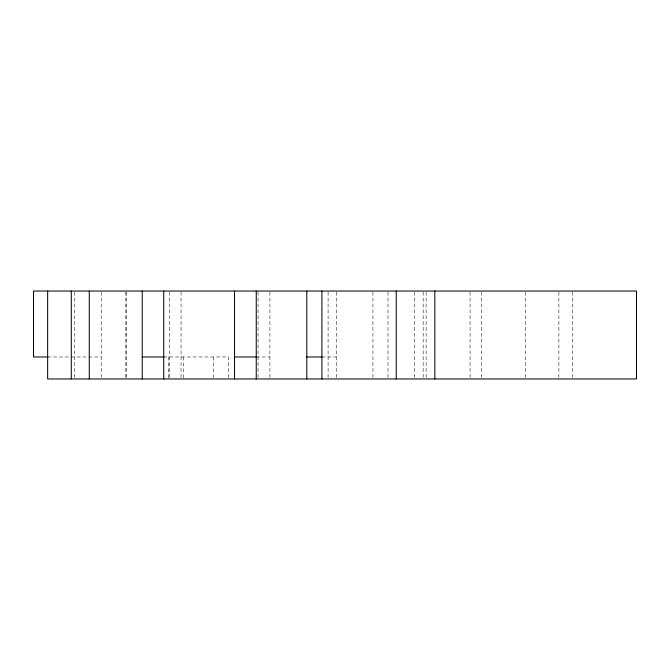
<?xml version="1.0" encoding="UTF-8"?>
<svg xmlns="http://www.w3.org/2000/svg" width="670" height="670" viewBox="0 0 670 670"><rect width="100%" height="100%" fill="white"/><g stroke="black" fill="none" stroke-linecap="round" stroke-linejoin="round"><path stroke-width="0.5" stroke-dasharray="3.35 2.51" d="M47.654 356.976L101.22 356.976M163.731 356.976L228.503 356.976L228.503 378.96M256.25 356.976L269.918 356.976M321.918 356.976L336.34 356.976M572.548 292.087L572.548 377.913M558.889 292.087L558.889 378.96M525.573 292.087L525.573 377.913M481.269 292.087L481.269 377.913M470.072 292.087L470.072 377.913M426.112 292.087L426.112 378.96M423.155 292.087L423.155 377.913M414.437 292.087L414.437 377.913M387.989 292.087L387.989 377.913M372.947 292.087L372.947 377.913M336.34 292.087L336.34 377.913M328.099 292.087L328.099 377.913M269.918 292.087L269.918 377.913M258.034 292.087L258.034 377.913M213.462 356.976L213.462 378.96M183.304 356.976L183.304 378.96M181.042 292.087L181.042 377.913M169.292 292.087L169.292 377.913M168.262 356.976L168.262 378.96M126.714 292.087L126.714 377.913M125.818 292.087L125.818 377.913M101.22 292.087L101.22 377.913M74.713 292.087L74.713 378.96"/><path stroke-width="1" d="M47.922 356.976L33.5 356.976L33.5 291.04L636.5 291.04L636.5 378.96L47.654 378.96L47.654 291.04M142.233 356.976L164.091 356.976M234.542 356.976L256.25 356.976M306.801 356.976L322.01 356.976M434.838 291.04L434.838 378.96M396.238 291.04L396.238 378.96M321.918 291.04L321.918 378.96M306.801 291.04L306.801 378.96M256.25 291.04L256.25 378.96M234.542 291.04L234.542 378.96M163.731 291.04L163.731 378.96M142.233 291.04L142.233 378.96M89.278 291.04L89.278 378.96M71.28 291.04L71.28 378.96"/></g></svg>
